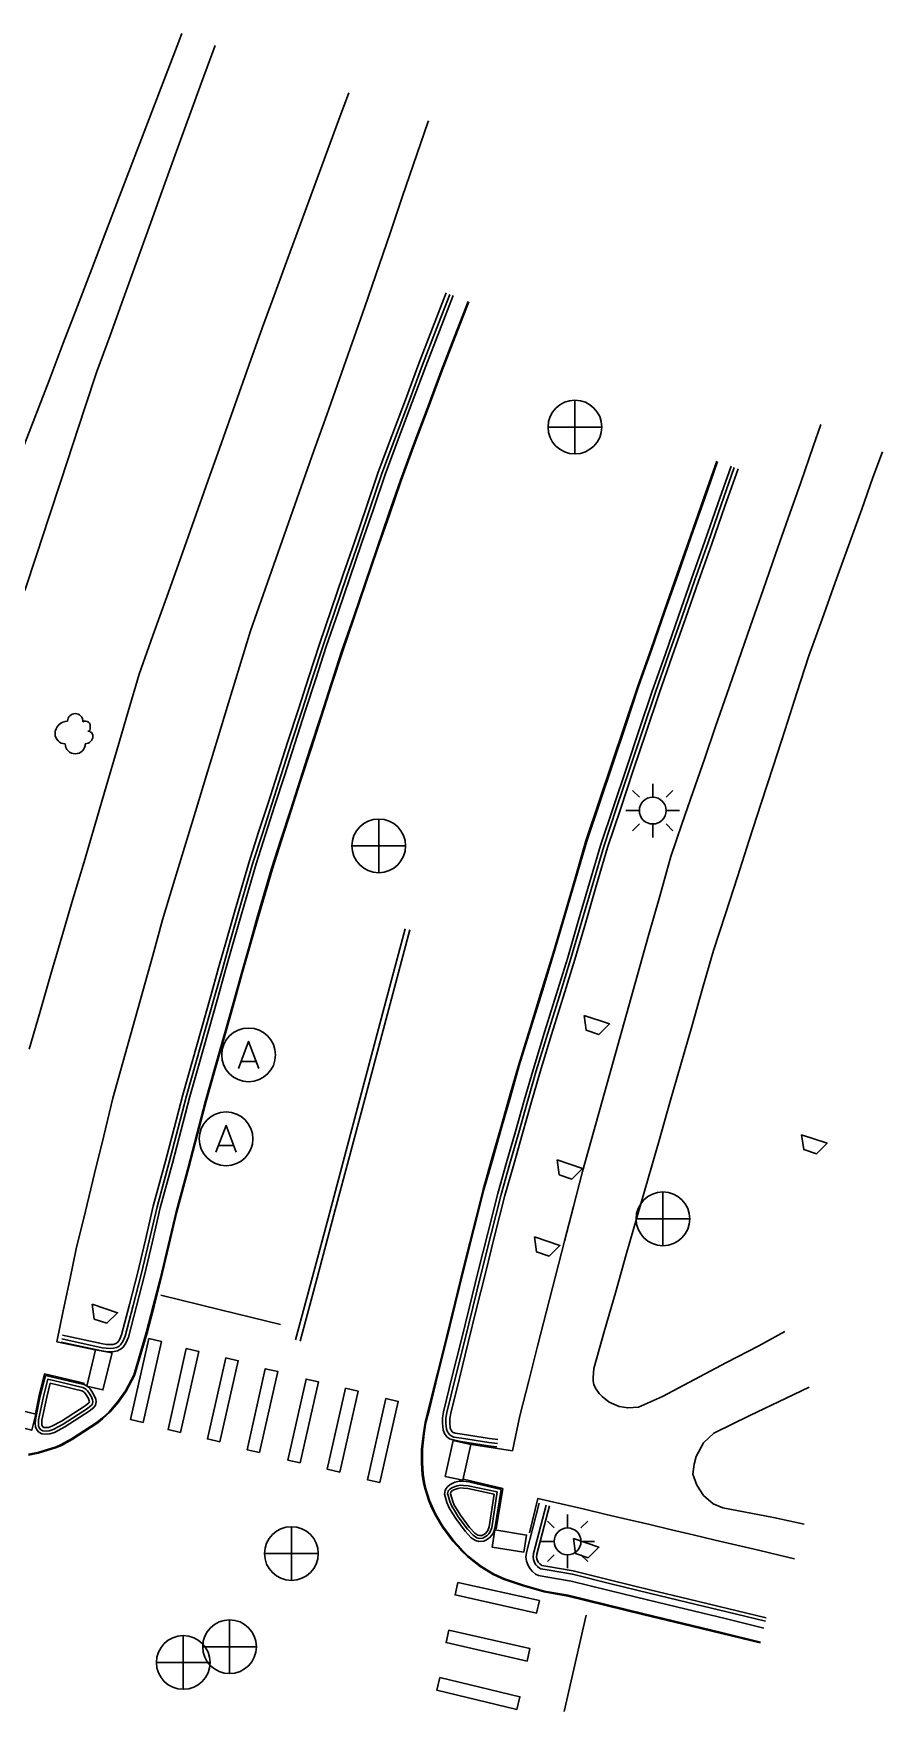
# Model space of a CAD drawing. Header units: feet. Extents: x 3174203 to 3175581, y 1715832 to 1717426.
# Drawn here: x 3175477.6 to 3175581.2, y 1717085.5 to 1717290.5 of the extents above; entities that cross this region are included whole.
import ezdxf

# ---------------------------------------------------------------- set-up
doc = ezdxf.new("R2010")
doc.units = ezdxf.units.FT
doc.header["$MEASUREMENT"] = 0
for name, color, linetype, lineweight in [('BACK_OF_CURB', 5, 'Continuous', 30), ('BOTTOM_OF_CURB', 3, 'Continuous', 30), ('CONCRETE', 204, 'Continuous', 30), ('FOOT_PATH', 2, 'Continuous', 30), ('GUTTER', 30, 'Continuous', 30), ('LIGHT_POLE', 5, 'Continuous', 30), ('MANHOLE', 30, 'Continuous', 30), ('MISCE_SYMBOL', 6, 'Continuous', 30), ('PAINT_STRIPE', 4, 'Continuous', 30), ('SHRUB', 14, 'Continuous', 30), ('SIGN_BOARD', 2, 'Continuous', 30), ('TOP_OF_CURB', 1, 'Continuous', 30)]:
    doc.layers.add(name, color=color, linetype=linetype, lineweight=lineweight)
doc.layers.add('HARD_SURFACE', color=71, linetype='Continuous', lineweight=30, true_color=0xbcff40)
doc.layers.add('PAVED_ROAD', color=140, linetype='Continuous', lineweight=30, true_color=0x38a9ff)

# ---------------------------------------------------------------- blocks, each defined once
blk = doc.blocks.new('SYM205')
at = {"lineweight": -2}
for p, q in [((-0.25, 0.25), (-0.375, 0.375)), ((0, 0.25), (0, 0.5)), ((0.25, 0.25), (0.375, 0.375)), ((0.25, 0), (0.5, 0)), ((-0.25, -0.25), (-0.375, -0.375)), ((0, -0.25), (0, -0.5)), ((0.25, -0.25), (0.375, -0.375))]:
    blk.add_line(p, q, dxfattribs=at)
at = {"lineweight": -2, "flags": 128}
blk.add_lwpolyline([(-0.5, 0), (-0.25, 0, 1), (0.25, 0, 1), (-0.25, 0)], format="xyb", dxfattribs=at)
blk = doc.blocks.new('SYM205_1')
at = {"layer": 'LIGHT_POLE', "ltscale": 0.25, "xscale": 26.246667, "yscale": 26.246667, "zscale": 26.246667}
blk.add_blockref('SYM205', (0, 0), dxfattribs=at)
blk = doc.blocks.new('SYM003')
at = {"layer": 'LIGHT_POLE', "ltscale": 0.25, "xscale": 0.5, "yscale": 0.5, "zscale": 0.5}
blk.add_blockref('SYM205_1', (0, 0), dxfattribs=at)
blk = doc.blocks.new('SYM203')
at = {"lineweight": -2}
blk.add_line((-0.5, 0), (0.5, 0), dxfattribs=at)
at = {"lineweight": -2, "flags": 128}
blk.add_lwpolyline([(0, -0.5, 1), (0, 0.5, 1), (0, -0.5), (0, 0.5)], format="xyb", dxfattribs=at)
blk = doc.blocks.new('SYM203_1')
at = {"layer": 'MANHOLE', "ltscale": 0.25, "xscale": 26.246667, "yscale": 26.246667, "zscale": 26.246667}
blk.add_blockref('SYM203', (0, 0), dxfattribs=at)
blk = doc.blocks.new('SYM004')
at = {"layer": 'MANHOLE', "ltscale": 0.25, "xscale": 0.5, "yscale": 0.5, "zscale": 0.5}
blk.add_blockref('SYM203_1', (0, 0), dxfattribs=at)
blk = doc.blocks.new('SYM213')
at = {"lineweight": -2}
blk.add_line((-0.125, -0.125), (0.125, -0.125), dxfattribs=at)
at = {"lineweight": -2, "flags": 128}
blk.add_lwpolyline([(0, -0.5, 1), (0, 0.5, 1), (0, -0.5)], format="xyb", dxfattribs=at)
blk.add_lwpolyline([(-0.1875, -0.25), (0, 0.25), (0.1875, -0.25)], dxfattribs=at)
blk = doc.blocks.new('SYM213_1')
at = {"layer": 'MISCE_SYMBOL', "ltscale": 0.25, "xscale": 26.246667, "yscale": 26.246667, "zscale": 26.246667}
blk.add_blockref('SYM213', (0, 0), dxfattribs=at)
blk = doc.blocks.new('SYM005')
at = {"layer": 'MISCE_SYMBOL', "ltscale": 0.25, "xscale": 0.5, "yscale": 0.5, "zscale": 0.5}
blk.add_blockref('SYM213_1', (0, 0), dxfattribs=at)
blk = doc.blocks.new('SYM231')
at = {"layer": 'SHRUB', "ltscale": 0.25}
for centre, radius, start, end in [((0.298974, 5.855085), 3.69093474259322, 89.999957, 180.000043), ((0.29898, 5.855085), 3.690934742593219, 354.734283, 90.000043), ((-3.391965, -0.296476), 6.151557904322032, 89.999957, 180.000043), ((5.220229, 3.394459), 2.460623161728813, 342.885514, 120.419776), ((6.45054, 2.164144), 1.230311580864407, 269.999957, 24.295265), ((6.450541, -1.526791), 2.460623161728813, 359.999957, 90.000043), ((-4.622277, -0.296484), 4.921246323457626, 179.999957, 270.000043), ((0.298973, -5.217734), 4.921246323457627, 179.999957, 270.000043), ((0.298981, -5.217734), 4.921246323457626, 269.999957, 4.3e-05), ((5.22023, -1.526796), 3.690934742593219, 269.999957, 4.3e-05)]:
    blk.add_arc(centre, radius, start, end, dxfattribs=at)
blk = doc.blocks.new('SYM006')
at = {"layer": 'SHRUB', "ltscale": 0.25, "xscale": 0.5, "yscale": 0.5, "zscale": 0.5}
blk.add_blockref('SYM231', (0, 0), dxfattribs=at)
blk = doc.blocks.new('SYM207')
at = {"layer": 'SIGN_BOARD', "ltscale": 2.809322}
blk.add_3dface([(-1.322683, 1.213682), (-1.067804, -0.602562), (0.487143, -1.125157), (1.787212, 0.168493)], dxfattribs=at)
blk = doc.blocks.new('SYM008')
at = {"layer": 'SIGN_BOARD', "ltscale": 2.809322, "xscale": 0.5, "yscale": 0.5, "zscale": 0.5}
blk.add_blockref('SYM207', (0, 0), dxfattribs=at)

msp = doc.modelspace()

# ---------------------------------------------------------------- linework, layer by layer
at = {"layer": 'BACK_OF_CURB'}
for points in [[(3175527.954698, 1717258.827586, 5241.657), (3175526.286226, 1717254.524244, 5241.852), (3175524.615295, 1717250.214563, 5242.049), (3175522.962913, 1717245.78477, 5242.178), (3175521.312906, 1717241.361348, 5242.307), (3175519.657895, 1717236.924507, 5242.479), (3175518.214941, 1717232.711567, 5242.42), (3175516.776629, 1717228.512177, 5242.485), (3175515.338316, 1717224.312786, 5242.51), (3175513.900003, 1717220.113395, 5242.615), (3175512.458745, 1717215.905405, 5242.728), (3175511.177825, 1717211.945041, 5242.772), (3175509.899703, 1717207.993325, 5242.753), (3175508.62158, 1717204.04161, 5242.681), (3175507.343138, 1717200.088906, 5242.852), (3175506.192759, 1717196.508184, 5243.011447), (3175505.042697, 1717192.92845, 5243.172), (3175503.888524, 1717189.335923, 5243.308), (3175502.084251, 1717183.188348, 5243.319), (3175501.121864, 1717179.768231, 5243.325), (3175500.16108, 1717176.353812, 5243.256), (3175499.200596, 1717172.940457, 5243.372), (3175498.060883, 1717168.922351, 5243.474), (3175496.920869, 1717164.903183, 5243.497), (3175495.777539, 1717160.872326, 5243.538378), (3175494.721107, 1717156.793581, 5243.581182), (3175493.669408, 1717152.733109, 5243.624132), (3175492.180243, 1717147.270541, 5243.681209), (3175491.208097, 1717143.129812, 5243.72), (3175490.242999, 1717139.019104, 5243.759), (3175489.2642, 1717135.237836, 5243.846), (3175488.305029, 1717131.532393, 5243.952561), (3175488.036834, 1717130.93745, 5243.971628), (3175487.819403, 1717130.615895, 5243.983987), (3175487.721126, 1717130.528501, 5243.987), (3175487.678452, 1717130.50021, 5243.987), (3175487.525037, 1717130.430694, 5243.982), (3175487.241506, 1717130.359774, 5243.976963), (3175486.956035, 1717130.335178, 5243.976025), (3175486.483007, 1717130.368983, 5243.979226), (3175486.034498, 1717130.431807, 5243.986349), (3175481.098698, 1717131.505312, 5244.065)], [(3175563.575702, 1717237.351382, 5242.584), (3175561.971318, 1717232.772018, 5242.613), (3175560.366934, 1717228.192654, 5242.642), (3175558.76255, 1717223.61329, 5242.67), (3175557.158166, 1717219.033926, 5242.696594), (3175555.553782, 1717214.454562, 5242.719437), (3175553.951368, 1717209.880822, 5242.740986), (3175552.372879, 1717205.176127, 5242.759), (3175550.792494, 1717200.465782, 5242.769), (3175549.21211, 1717195.755436, 5242.833), (3175547.637375, 1717191.061932, 5242.922554), (3175546.309804, 1717186.516193, 5243.000888), (3175544.977253, 1717181.953401, 5243.077995), (3175543.642763, 1717177.383971, 5243.151043), (3175542.228604, 1717172.805063, 5243.22118), (3175540.816485, 1717168.232763, 5243.287944), (3175539.407353, 1717163.670132, 5243.351716), (3175538.334941, 1717159.898243, 5243.403626), (3175537.259762, 1717156.116621, 5243.453576), (3175536.184583, 1717152.334998, 5243.500181), (3175535.113158, 1717148.566578, 5243.542784), (3175533.900794, 1717143.746983, 5243.591206), (3175532.685688, 1717138.916484, 5243.635702), (3175531.66317, 1717134.754473, 5243.673), (3175530.639779, 1717130.588909, 5243.69), (3175529.562118, 1717126.251558, 5243.8), (3175528.492631, 1717121.947109, 5243.900743), (3175528.380883, 1717121.2987, 5243.884325), (3175528.380883, 1717120.766806, 5243.865254), (3175528.44212, 1717120.13376, 5243.830416), (3175528.537708, 1717119.901519, 5243.818), (3175528.687098, 1717119.684134, 5243.815006), (3175528.790877, 1717119.606267, 5243.816593), (3175529.021501, 1717119.511264, 5243.82333), (3175529.880603, 1717119.395121, 5243.846585), (3175533.217631, 1717118.87349, 5243.934), (3175534.258225, 1717118.732611, 5243.958)], [(3175479.574872, 1717125.621298, 5243.972175), (3175481.603437, 1717125.14957, 5243.963988), (3175482.591481, 1717124.907432, 5243.934), (3175483.438252, 1717124.692288, 5243.946), (3175483.617105, 1717124.598115, 5243.948), (3175483.748434, 1717124.519285, 5243.951), (3175483.835024, 1717124.438434, 5243.952), (3175483.983, 1717124.205803, 5243.955), (3175484.253532, 1717123.754725, 5243.958), (3175484.358665, 1717123.47744, 5243.96064), (3175484.374819, 1717123.353541, 5243.96), (3175484.359044, 1717123.268321, 5243.958), (3175484.327292, 1717123.22748, 5243.958), (3175483.88053, 1717122.865088, 5243.960734), (3175480.969815, 1717120.972326, 5243.986101), (3175479.800331, 1717120.366691, 5243.996561), (3175479.36691, 1717120.229764, 5244.002758), (3175479.087969, 1717120.192556, 5244.01085), (3175478.820277, 1717120.223163, 5244.02), (3175478.73365, 1717120.270105, 5244.022), (3175478.659075, 1717120.358701, 5244.024), (3175478.590608, 1717120.5014, 5244.027), (3175478.574646, 1717120.724949, 5244.026), (3175478.586104, 1717121.091749, 5244.025055), (3175479.168621, 1717123.932712, 5244.002), (3175479.574872, 1717125.621298, 5243.972175)], [(3175533.799695, 1717112.082043, 5243.93986), (3175533.190363, 1717108.058548, 5243.984), (3175533.028282, 1717107.61534, 5243.989), (3175532.897039, 1717107.446528, 5243.992), (3175532.74336, 1717107.263958, 5243.993), (3175532.451856, 1717107.086899, 5243.997), (3175532.335577, 1717107.028735, 5243.999), (3175532.022818, 1717107.004666, 5244.002), (3175531.825722, 1717107.061003, 5244.002211), (3175531.444685, 1717107.297963, 5243.998515), (3175530.805999, 1717108.002118, 5243.986086), (3175529.698569, 1717109.498497, 5243.957147), (3175529.370838, 1717110.032088, 5243.947123), (3175528.936557, 1717110.739157, 5243.93384), (3175528.704344, 1717111.294121, 5243.92084), (3175528.495209, 1717111.99153, 5243.9), (3175528.465987, 1717112.10262, 5243.897), (3175528.508266, 1717112.314101, 5243.895), (3175528.518979, 1717112.33911, 5243.895), (3175528.595002, 1717112.420597, 5243.897), (3175528.860243, 1717112.587568, 5243.903724), (3175529.35485, 1717112.753845, 5243.920207), (3175529.7198, 1717112.826865, 5243.934208), (3175530.049518, 1717112.812205, 5243.942583), (3175530.583891, 1717112.747405, 5243.951266), (3175533.799695, 1717112.082043, 5243.93986)], [(3175540.548302, 1717110.629199, 5244.069028), (3175539.013138, 1717104.727476, 5244.061), (3175538.977561, 1717104.371563, 5244.088), (3175539.001872, 1717104.170914, 5244.107589), (3175539.100275, 1717103.905872, 5244.130678), (3175539.218135, 1717103.711667, 5244.14585), (3175539.380176, 1717103.541452, 5244.162693), (3175539.561949, 1717103.382335, 5244.183965), (3175539.610413, 1717103.359062, 5244.186238), (3175540.344778, 1717103.238624, 5244.2), (3175543.46315, 1717102.68965, 5244.165), (3175548.166594, 1717101.533734, 5244.358), (3175552.825797, 1717100.388691, 5244.406), (3175557.557931, 1717099.247051, 5244.357), (3175562.292718, 1717098.104772, 5244.399566), (3175567.027505, 1717096.962492, 5244.441)]]:
    msp.add_polyline3d(points, dxfattribs=at)
at = {"layer": 'BOTTOM_OF_CURB'}
for points in [[(3175528.777332, 1717258.508638, 5242.13), (3175527.108859, 1717254.205297, 5242.128614), (3175525.439977, 1717249.900897, 5242.123), (3175523.789574, 1717245.476413, 5242.112), (3175522.139567, 1717241.05299, 5242.167), (3175520.488726, 1717236.62733, 5242.21536), (3175519.049639, 1717232.425679, 5242.259543), (3175517.611327, 1717228.226288, 5242.299825), (3175516.173014, 1717224.026897, 5242.34119), (3175514.734701, 1717219.827507, 5242.386317), (3175513.295897, 1717215.626682, 5242.42993), (3175512.017308, 1717211.673523, 5242.470002), (3175510.739186, 1717207.721807, 5242.511547), (3175509.461063, 1717203.770092, 5242.557947), (3175508.182887, 1717199.818211, 5242.607513), (3175507.032772, 1717196.238313, 5242.652863), (3175505.88271, 1717192.658579, 5242.702453), (3175504.731962, 1717189.076711, 5242.749581), (3175502.932231, 1717182.944612, 5242.824708), (3175501.97118, 1717179.529242, 5242.865824), (3175501.010396, 1717176.114823, 5242.902936), (3175500.049662, 1717172.700582, 5242.940369), (3175498.909698, 1717168.68159, 5242.987528), (3175497.769684, 1717164.662421, 5243.035242), (3175496.629117, 1717160.641302, 5243.083675), (3175495.575222, 1717156.572357, 5243.129455), (3175494.522118, 1717152.506459, 5243.171969), (3175493.035604, 1717147.053613, 5243.234383), (3175492.067042, 1717142.928151, 5243.285118), (3175491.099655, 1717138.807697, 5243.339635), (3175490.118347, 1717135.016736, 5243.39073), (3175489.140313, 1717131.238422, 5243.445252), (3175488.810097, 1717130.505895, 5243.458258), (3175488.488348, 1717130.030067, 5243.470709), (3175488.260732, 1717129.827656, 5243.479299), (3175488.107024, 1717129.725755, 5243.484876), (3175487.816524, 1717129.594122, 5243.501269), (3175487.387344, 1717129.486771, 5243.524897), (3175486.962498, 1717129.450166, 5243.551306), (3175486.390258, 1717129.491062, 5243.591484), (3175485.879329, 1717129.562629, 5243.630096), (3175480.911187, 1717130.643167, 5243.991)], [(3175562.728351, 1717237.648252, 5242.076), (3175561.123967, 1717233.068888, 5242.124473), (3175559.519583, 1717228.489524, 5242.168), (3175557.915199, 1717223.91016, 5242.206), (3175556.310815, 1717219.330796, 5242.35), (3175554.706431, 1717214.751432, 5242.453), (3175553.102047, 1717210.172068, 5242.382), (3175551.521662, 1717205.461722, 5242.422), (3175549.941277, 1717200.751376, 5242.488676), (3175548.360892, 1717196.041031, 5242.548703), (3175546.780507, 1717191.330685, 5242.60736), (3175545.447956, 1717186.767893, 5242.659508), (3175544.115405, 1717182.205102, 5242.713146), (3175542.782854, 1717177.64231, 5242.770929), (3175541.370735, 1717173.070009, 5242.833098), (3175539.958616, 1717168.497709, 5242.894556), (3175538.546498, 1717163.925408, 5242.952858), (3175537.471319, 1717160.143786, 5243.000487), (3175536.39614, 1717156.362163, 5243.045081), (3175535.320961, 1717152.580541, 5243.086333), (3175534.245782, 1717148.798918, 5243.124295), (3175533.03007, 1717143.966013, 5243.171744), (3175531.814358, 1717139.133107, 5243.218275), (3175530.791248, 1717134.968686, 5243.261579), (3175529.768138, 1717130.804265, 5243.305502), (3175528.69076, 1717126.468056, 5243.354886), (3175527.613382, 1717122.131848, 5243.408145), (3175527.483033, 1717121.375503, 5243.418246), (3175527.483033, 1717120.723481, 5243.428228), (3175527.561242, 1717119.914975, 5243.434841), (3175527.743732, 1717119.4716, 5243.437848), (3175528.0305, 1717119.054306, 5243.435), (3175528.343339, 1717118.819579, 5243.452), (3175528.793787, 1717118.689866, 5243.48084), (3175529.751113, 1717118.506608, 5243.577), (3175533.088058, 1717117.984991, 5243.859595), (3175534.137769, 1717117.842877, 5243.947)], [(3175479.001809, 1717126.574322, 5243.972953), (3175481.786059, 1717125.926115, 5243.826013), (3175482.790046, 1717125.686546, 5243.753), (3175483.728562, 1717125.448092, 5243.69045), (3175484.011607, 1717125.299059, 5243.672), (3175484.235063, 1717125.164929, 5243.658), (3175484.458519, 1717124.956282, 5243.644091), (3175484.667078, 1717124.628408, 5243.627293), (3175484.979917, 1717124.106791, 5243.604802), (3175485.143784, 1717123.674594, 5243.591504), (3175485.188476, 1717123.331817, 5243.58528), (3175485.11399, 1717122.929427, 5243.581576), (3175484.905431, 1717122.661166, 5243.581912), (3175484.354239, 1717122.214066, 5243.585908), (3175481.374824, 1717120.276631, 5243.607554), (3175480.108573, 1717119.620883, 5243.619573), (3175479.542484, 1717119.442043, 5243.627), (3175479.095571, 1717119.38243, 5243.635), (3175478.574174, 1717119.442043, 5243.648607), (3175478.216644, 1717119.635787, 5243.663217), (3175477.978291, 1717119.91895, 5243.679), (3175477.799526, 1717120.291534, 5243.699), (3175477.769732, 1717120.708828, 5243.722), (3175477.784629, 1717121.185735, 5243.749108), (3175478.380512, 1717124.091888, 5243.91), (3175479.001809, 1717126.574322, 5243.972953)], [(3175534.658549, 1717112.635811, 5244.009495), (3175533.88618, 1717107.875057, 5243.735957), (3175533.662724, 1717107.26402, 5243.688721), (3175533.454165, 1717106.995759, 5243.6649), (3175533.215812, 1717106.712596, 5243.642721), (3175532.798694, 1717106.459239, 5243.618121), (3175532.530547, 1717106.325109, 5243.605475), (3175531.949561, 1717106.280399, 5243.587241), (3175531.532442, 1717106.399625, 5243.576487), (3175530.981251, 1717106.742402, 5243.565469), (3175530.251294, 1717107.547183, 5243.551695), (3175529.104219, 1717109.097131, 5243.52631), (3175528.752686, 1717109.669475, 5243.516232), (3175528.296984, 1717110.41142, 5243.503168), (3175528.028836, 1717111.052264, 5243.49), (3175527.80538, 1717111.797432, 5243.478), (3175527.730895, 1717112.080595, 5243.475922), (3175527.820277, 1717112.527696, 5243.477575), (3175527.90966, 1717112.736343, 5243.481391), (3175528.118219, 1717112.959893, 5243.492), (3175528.445954, 1717113.228153, 5243.512426), (3175529.012043, 1717113.52622, 5243.547), (3175529.518544, 1717113.645447, 5243.579), (3175530.069736, 1717113.66035, 5243.615), (3175530.725207, 1717113.585833, 5243.66), (3175534.658549, 1717112.635811, 5244.009495)], [(3175539.30638, 1717110.95225, 5244.04115), (3175537.746153, 1717104.954175, 5243.671), (3175537.686564, 1717104.358041, 5243.638), (3175537.746153, 1717103.866231, 5243.618), (3175537.939815, 1717103.344614, 5243.625549), (3175538.193065, 1717102.92732, 5243.6288), (3175538.491006, 1717102.61435, 5243.628374), (3175538.848536, 1717102.301379, 5243.625164), (3175539.220963, 1717102.122539, 5243.626709), (3175540.129685, 1717101.973506, 5243.638), (3175543.198482, 1717101.433259, 5243.711), (3175547.860336, 1717100.287565, 5243.722), (3175552.52219, 1717099.14187, 5243.678), (3175557.256977, 1717097.99959, 5243.707), (3175561.991765, 1717096.857311, 5243.66), (3175566.726552, 1717095.715031, 5243.61)]]:
    msp.add_polyline3d(points, dxfattribs=at)
at = {"layer": 'CONCRETE'}
for points in [[(3175495.653701, 1717290.518367, 5242.087355), (3175495.0756, 1717289.006969, 5242.105), (3175493.339153, 1717284.467179, 5242.159), (3175486.393367, 1717266.308016, 5242.371), (3175484.65692, 1717261.768226, 5242.425), (3175482.920474, 1717257.228435, 5242.478), (3175481.184027, 1717252.688644, 5242.534828), (3175479.447581, 1717248.148854, 5242.592853), (3175477.711134, 1717243.609063, 5242.646156), (3175475.974688, 1717239.069272, 5242.698532)], [(3175476.502203, 1717222.459242, 5242.906918), (3175477.968716, 1717226.921781, 5242.849819), (3175479.435228, 1717231.384319, 5242.796687), (3175480.901741, 1717235.846857, 5242.74739), (3175482.368253, 1717240.309395, 5242.698193), (3175483.834766, 1717244.771934, 5242.648432), (3175485.301279, 1717249.234472, 5242.600938), (3175486.895709, 1717253.64687, 5242.55776), (3175488.490139, 1717258.059269, 5242.519203), (3175490.084569, 1717262.471668, 5242.481492), (3175491.678999, 1717266.884066, 5242.448443), (3175493.273429, 1717271.296465, 5242.42), (3175494.867859, 1717275.708863, 5242.394), (3175498.056719, 1717284.53366, 5242.344), (3175499.739706, 1717289.070252, 5242.319265)]]:
    msp.add_polyline3d(points, dxfattribs=at)
at = {"layer": 'FOOT_PATH', "extrusion": (-0.0910039130174534, -0.0378478054471658, 0.9951310624427042), "elevation": -348756.581237, "flags": 128}
msp.add_lwpolyline([(-366034.526352, 3574477.702679), (-366038.731337, 3574480.347251), (-366041.628433, 3574476.362445)], dxfattribs=at)
at = {"layer": 'FOOT_PATH'}
for points in [[(3175516.044995, 1717283.291519, 5242.614816), (3175514.789428, 1717279.876092, 5242.653), (3175510.153116, 1717267.264275, 5242.791), (3175508.607678, 1717263.060337, 5242.838313), (3175507.062241, 1717258.856398, 5242.889786), (3175505.516803, 1717254.652459, 5242.944331), (3175503.844991, 1717249.942812, 5243.002623), (3175502.173179, 1717245.233166, 5243.057571), (3175500.501367, 1717240.523519, 5243.109097), (3175498.829555, 1717235.813872, 5243.16), (3175497.157742, 1717231.104225, 5243.207916), (3175495.48593, 1717226.394579, 5243.257934), (3175493.814118, 1717221.684932, 5243.304531), (3175492.142306, 1717216.975285, 5243.35), (3175490.470494, 1717212.265638, 5243.481), (3175489.121027, 1717207.679523, 5243.47), (3175487.77156, 1717203.093408, 5243.527808), (3175486.422093, 1717198.507293, 5243.583166), (3175485.072626, 1717193.921178, 5243.637093), (3175483.723159, 1717189.335063, 5243.694868), (3175482.373692, 1717184.748948, 5243.754285), (3175481.024225, 1717180.162833, 5243.812558), (3175479.689021, 1717175.591918, 5243.867), (3175478.353818, 1717171.021004, 5243.978), (3175477.018615, 1717166.450089, 5243.932)], [(3175485.02853, 1717129.71927, 5243.725332), (3175480.407043, 1717130.698884, 5244.02), (3175481.193287, 1717134.480467, 5244.029), (3175481.979531, 1717138.26205, 5244.034), (3175482.765775, 1717142.043634, 5243.995), (3175483.885606, 1717146.648184, 5243.948657), (3175485.005437, 1717151.252734, 5243.905723), (3175486.125268, 1717155.857284, 5243.866078), (3175487.245099, 1717160.461835, 5243.823978), (3175488.460186, 1717164.818218, 5243.779004), (3175489.675273, 1717169.174602, 5243.733155), (3175490.890361, 1717173.530986, 5243.682504), (3175492.105448, 1717177.88737, 5243.627103), (3175493.320535, 1717182.243754, 5243.567092), (3175494.660434, 1717186.658279, 5243.509), (3175496.000333, 1717191.072805, 5243.383), (3175497.340232, 1717195.487331, 5243.365), (3175498.680131, 1717199.901857, 5243.318977), (3175500.02003, 1717204.316382, 5243.271877), (3175501.359929, 1717208.730908, 5243.221366), (3175502.699827, 1717213.145434, 5243.171575), (3175504.039726, 1717217.559959, 5243.125658), (3175505.591424, 1717221.955498, 5243.08), (3175507.143122, 1717226.351037, 5243.03725), (3175508.694821, 1717230.746576, 5242.991), (3175510.246519, 1717235.142115, 5242.945), (3175511.798217, 1717239.537654, 5242.90075), (3175513.349915, 1717243.933193, 5242.8575), (3175514.901613, 1717248.328732, 5242.81025), (3175516.453311, 1717252.724271, 5242.760313), (3175518.005009, 1717257.11981, 5242.713), (3175521.085253, 1717266.140304, 5242.613), (3175522.625374, 1717270.650551, 5242.562), (3175525.705618, 1717279.671045, 5242.462), (3175525.765524, 1717279.846481, 5242.460016)], [(3175573.692553, 1717242.739422, 5242.791954), (3175572.754859, 1717240.053097, 5242.803), (3175571.226786, 1717235.675442, 5242.82), (3175569.698713, 1717231.297786, 5242.840655), (3175568.17064, 1717226.920131, 5242.865524), (3175566.642567, 1717222.542476, 5242.894212), (3175565.114494, 1717218.164821, 5242.926554), (3175563.586421, 1717213.787165, 5242.962621), (3175562.215455, 1717209.815055, 5242.993569), (3175560.844489, 1717205.842945, 5243.022), (3175559.473523, 1717201.870835, 5243.033), (3175558.102557, 1717197.898725, 5243.078), (3175556.731591, 1717193.926615, 5243.234), (3175555.360626, 1717189.954505, 5243.603), (3175554.011779, 1717185.147522, 5243.809), (3175552.662932, 1717180.340539, 5243.365), (3175551.314085, 1717175.533556, 5243.573), (3175549.965238, 1717170.726573, 5243.49), (3175548.616391, 1717165.91959, 5243.567), (3175547.267544, 1717161.112607, 5243.647103), (3175545.918697, 1717156.305624, 5243.724), (3175544.569851, 1717151.49864, 5243.889), (3175543.478104, 1717147.231331, 5243.893), (3175542.386358, 1717142.964021, 5243.916279), (3175541.294611, 1717138.696711, 5243.938), (3175540.202865, 1717134.429401, 5244.094), (3175539.111118, 1717130.162091, 5244.067), (3175538.019372, 1717125.894781, 5244.069), (3175536.927625, 1717121.627472, 5244.139), (3175536.033426, 1717117.378039, 5243.981203), (3175532.369061, 1717117.917675, 5243.734), (3175531.000487, 1717118.137761, 5243.63373)], [(3175581.208866, 1717239.421137, 5242.71), (3175580.032184, 1717236.273463, 5242.741), (3175578.681811, 1717232.407698, 5242.779), (3175577.066916, 1717227.925813, 5242.8215), (3175575.452021, 1717223.443928, 5242.86475), (3175573.837126, 1717218.962042, 5242.907), (3175572.22223, 1717214.480157, 5242.9524), (3175570.767956, 1717209.980901, 5243.00025), (3175569.313682, 1717205.481644, 5243.05125), (3175567.859408, 1717200.982387, 5243.10292), (3175566.405134, 1717196.48313, 5243.158775), (3175564.95086, 1717191.983873, 5243.218792), (3175563.496586, 1717187.484617, 5243.279561), (3175562.042312, 1717182.98536, 5243.344429), (3175560.588038, 1717178.486103, 5243.413), (3175559.256901, 1717173.841531, 5243.485813), (3175557.925763, 1717169.196959, 5243.55425), (3175556.594625, 1717164.552387, 5243.630668), (3175555.263487, 1717159.907815, 5243.708691), (3175553.932349, 1717155.263243, 5243.794599), (3175552.601211, 1717150.618671, 5243.882), (3175551.270073, 1717145.974099, 5243.951), (3175549.938935, 1717141.329527, 5243.979), (3175548.607798, 1717136.684955, 5244.005781), (3175547.292351, 1717132.044953, 5244.037142), (3175545.976904, 1717127.40495, 5244.07255), (3175545.886183, 1717126.315854, 5244.082832), (3175545.886183, 1717125.907443, 5244.087614), (3175545.976904, 1717125.408274, 5244.094414), (3175546.249065, 1717124.909105, 5244.104219), (3175546.611947, 1717124.364557, 5244.110183), (3175546.974829, 1717124.001525, 5244.115), (3175547.836674, 1717123.32084, 5244.123), (3175549.0614, 1717122.776292, 5244.133375), (3175550.104685, 1717122.594776, 5244.144), (3175551.420132, 1717122.685534, 5244.156287), (3175554.354372, 1717124.004361, 5244.181627), (3175558.270473, 1717126.069106, 5244.214655), (3175562.186573, 1717128.13385, 5244.243), (3175566.102674, 1717130.198595, 5244.337), (3175569.310322, 1717131.931317, 5244.308206)], [(3175483.779512, 1717125.589913, 5243.69066), (3175482.825925, 1717125.832196, 5243.753), (3175481.820473, 1717126.072115, 5243.826013), (3175478.892119, 1717126.75387, 5243.975458), (3175478.234217, 1717124.125177, 5243.91), (3175477.776882, 1717121.894731, 5243.787182)], [(3175572.281456, 1717125.159092, 5244.481158), (3175569.453484, 1717123.794661, 5244.453), (3175565.034405, 1717121.662557, 5244.399088), (3175560.615325, 1717119.530453, 5244.346489), (3175559.345239, 1717118.339254, 5244.332476), (3175558.472054, 1717116.671576, 5244.318579), (3175558.233913, 1717115.718617, 5244.315915), (3175558.075152, 1717114.527418, 5244.313958), (3175558.551435, 1717113.177393, 5244.318423), (3175559.345239, 1717111.906781, 5244.327311), (3175560.535945, 1717110.874409, 5244.340963), (3175561.726651, 1717110.397929, 5244.355689), (3175567.918323, 1717109.206731, 5244.433438), (3175571.651437, 1717108.390547, 5244.481)], [(3175570.472581, 1717104.1848, 5244.392539), (3175568.757678, 1717104.588308, 5244.368113), (3175566.097757, 1717105.214174, 5244.331484), (3175563.437837, 1717105.84004, 5244.301807), (3175560.777917, 1717106.465907, 5244.27366), (3175558.117996, 1717107.091773, 5244.252318), (3175555.458076, 1717107.717639, 5244.232), (3175552.798156, 1717108.343505, 5244.233), (3175550.138235, 1717108.969371, 5244.138), (3175547.478315, 1717109.595237, 5244.110728), (3175544.818394, 1717110.221103, 5244.084531), (3175539.149316, 1717111.555009, 5244.049643), (3175538.117878, 1717107.324667, 5243.802)]]:
    msp.add_polyline3d(points, dxfattribs=at)
at = {"layer": 'GUTTER'}
for points in [[(3175530.62172, 1717257.79354, 5241.987), (3175528.955338, 1717253.495591, 5242.051273), (3175527.288957, 1717249.197642, 5242.111607), (3175525.643136, 1717244.785442, 5242.169438), (3175523.997316, 1717240.373242, 5242.226585), (3175522.351496, 1717235.961042, 5242.28), (3175520.915764, 1717231.769187, 5242.32775), (3175519.480033, 1717227.577332, 5242.3745), (3175518.044301, 1717223.385478, 5242.4235), (3175516.608569, 1717219.193623, 5242.473), (3175515.172838, 1717215.001768, 5242.520739), (3175513.896041, 1717211.054151, 5242.56225), (3175512.619244, 1717207.106533, 5242.60475), (3175511.342447, 1717203.158916, 5242.64875), (3175510.06565, 1717199.211298, 5242.688), (3175508.918099, 1717195.63938, 5242.727125), (3175507.770548, 1717192.067462, 5242.770113), (3175506.622996, 1717188.495544, 5242.813793), (3175504.833448, 1717182.398141, 5242.893927), (3175503.873404, 1717178.98635, 5242.94075), (3175502.91336, 1717175.574559, 5242.988), (3175501.953315, 1717172.162767, 5243.030293), (3175500.81501, 1717168.149624, 5243.07475), (3175499.676705, 1717164.13648, 5243.121), (3175498.538399, 1717160.123336, 5243.16425), (3175497.48617, 1717156.060817, 5243.204769), (3175496.43394, 1717151.998298, 5243.242386), (3175494.953368, 1717146.567251, 5243.292462), (3175493.986847, 1717142.45048, 5243.330753), (3175493.020326, 1717138.33371, 5243.373196), (3175492.173966, 1717135.064078, 5243.41), (3175491.327607, 1717131.794447, 5243.450488), (3175489.783872, 1717126.595319, 5243.513128), (3175488.767146, 1717124.691416, 5243.535062), (3175487.8547, 1717123.387373, 5243.555343), (3175486.785835, 1717122.135492, 5243.581), (3175485.96303, 1717121.38167, 5243.597235), (3175485.332235, 1717120.869999, 5243.606), (3175482.210986, 1717118.840333, 5243.652556), (3175480.940181, 1717118.116031, 5243.673), (3175480.339586, 1717117.857732, 5243.681), (3175478.082679, 1717117.17271, 5243.707869), (3175476.935604, 1717116.937983, 5243.718)], [(3175566.313955, 1717094.004804, 5243.665), (3175561.577955, 1717095.147376, 5243.670281), (3175556.841955, 1717096.289948, 5243.67762), (3175552.105955, 1717097.43252, 5243.688523), (3175547.470793, 1717098.571655, 5243.703), (3175542.835632, 1717099.71079, 5243.715), (3175539.925153, 1717100.223165, 5243.7), (3175537.376714, 1717100.94914, 5243.663081), (3175535.056494, 1717101.731566, 5243.632407), (3175533.724137, 1717102.34726, 5243.617134), (3175532.13015, 1717103.301074, 5243.599), (3175530.610648, 1717104.508245, 5243.583252), (3175529.811603, 1717105.322564, 5243.576), (3175529.801895, 1717105.328601, 5243.576), (3175528.839671, 1717106.389457, 5243.569), (3175527.591706, 1717108.07573, 5243.564369), (3175526.669388, 1717109.577389, 5243.561713), (3175526.257787, 1717110.465518, 5243.559), (3175525.906805, 1717111.302521, 5243.552995), (3175525.459892, 1717112.703436, 5243.538), (3175525.277403, 1717113.459781, 5243.529), (3175525.127127, 1717114.498146, 5243.519), (3175525.048918, 1717115.906512, 5243.51), (3175525.048918, 1717117.549606, 5243.498), (3175525.257477, 1717119.47959, 5243.481414), (3175525.466036, 1717120.809713, 5243.471438), (3175525.892963, 1717122.46707, 5243.45652), (3175526.979947, 1717126.845825, 5243.409828), (3175528.066932, 1717131.224581, 5243.364944), (3175529.090346, 1717135.390239, 5243.323398), (3175530.11376, 1717139.555896, 5243.285896), (3175531.33333, 1717144.40414, 5243.243), (3175532.5529, 1717149.252383, 5243.197762), (3175533.631261, 1717153.045197, 5243.161303), (3175534.709622, 1717156.838011, 5243.120168), (3175535.787983, 1717160.630825, 5243.075), (3175536.866344, 1717164.423639, 5243.030999), (3175538.279078, 1717168.997931, 5242.976875), (3175539.691811, 1717173.572224, 5242.918197), (3175541.104545, 1717178.146516, 5242.856914), (3175542.439075, 1717182.716083, 5242.799), (3175543.773605, 1717187.28565, 5242.7415), (3175545.108135, 1717191.855217, 5242.689), (3175546.692202, 1717196.576538, 5242.636), (3175548.276269, 1717201.297858, 5242.584), (3175549.860336, 1717206.019179, 5242.534447), (3175551.444403, 1717210.740499, 5242.485307), (3175553.049428, 1717215.321693, 5242.436865), (3175554.654453, 1717219.902886, 5242.385159), (3175556.259479, 1717224.48408, 5242.32922), (3175557.864504, 1717229.065274, 5242.2695), (3175559.469529, 1717233.646468, 5242.2115), (3175561.074554, 1717238.227661, 5242.154)]]:
    msp.add_polyline3d(points, dxfattribs=at)
at = {"layer": 'HARD_SURFACE'}
msp.add_polyline3d([(3175466.471834, 1717122.597912, 5243.88109), (3175470.097215, 1717121.688159, 5243.812385), (3175473.722597, 1717120.778407, 5243.731), (3175477.347978, 1717119.868654, 5243.668), (3175477.838386, 1717121.822938, 5243.781), (3175474.213005, 1717122.732691, 5243.815242), (3175470.587623, 1717123.642444, 5243.852), (3175466.962241, 1717124.552196, 5243.925)], close=True, dxfattribs=at)
for points in [[(3175487.138884, 1717129.351583, 5243.52141), (3175486.027883, 1717124.800008, 5243.508731), (3175484.064123, 1717125.279332, 5243.651731), (3175485.13889, 1717129.682647, 5243.674821)], [(3175530.934977, 1717118.132024, 5243.610203), (3175529.955745, 1717113.762537, 5243.603), (3175527.823351, 1717114.240421, 5243.467), (3175528.802583, 1717118.609908, 5243.473203)], [(3175537.419839, 1717104.979573, 5243.646), (3175533.561402, 1717105.606829, 5243.55), (3175533.900379, 1717107.691983, 5243.695), (3175537.758817, 1717107.064727, 5243.766)]]:
    msp.add_3dface(points, dxfattribs=at)
at = {"layer": 'PAINT_STRIPE', "extrusion": (0.2393863740071062, 0.9709243863142638, 9.665e-13), "elevation": 2427379.37125, "flags": 128}
msp.add_lwpolyline([(-2672104.649215, 5243.427998), (-2672112.158181, 5243.529116), (-2672119.667147, 5243.630998)], dxfattribs=at)
at = {"layer": 'PAINT_STRIPE', "extrusion": (0.0004084124387288, 0.0017782879657463, 0.99999833544421), "elevation": 9594.193786, "flags": 128}
msp.add_lwpolyline([(3175539.945173, 1717071.175036), (3175542.64412, 1717082.926629)], dxfattribs=at)
at = {"layer": 'PAINT_STRIPE'}
for points in [[(3175509.563508, 1717130.907271, 5243.663), (3175511.620701, 1717138.626905, 5243.582788), (3175513.677895, 1717146.346538, 5243.506595), (3175515.735088, 1717154.066172, 5243.431134), (3175518.138899, 1717163.095, 5243.347548), (3175520.542709, 1717172.123828, 5243.266156), (3175522.94652, 1717181.152655, 5243.181)], [(3175510.115131, 1717130.760269, 5243.666), (3175512.172331, 1717138.479925, 5243.584361), (3175514.22953, 1717146.19958, 5243.507245), (3175516.286729, 1717153.919236, 5243.430952), (3175518.690545, 1717162.948085, 5243.346984), (3175521.094361, 1717171.976934, 5243.265936), (3175523.498178, 1717181.005783, 5243.181)]]:
    msp.add_polyline3d(points, dxfattribs=at)
for points in [[(3175490.940208, 1717120.825721, 5243.606689), (3175493.174028, 1717130.726007, 5243.501311), (3175491.646424, 1717131.070684, 5243.501311), (3175489.412604, 1717121.170397, 5243.606689)], [(3175495.505112, 1717119.61434, 5243.657846), (3175497.738932, 1717129.514626, 5243.552154), (3175496.211328, 1717129.859303, 5243.552154), (3175493.977508, 1717119.959016, 5243.657846)], [(3175500.323995, 1717118.471393, 5243.731111), (3175502.557815, 1717128.371679, 5243.625388), (3175501.030211, 1717128.716355, 5243.625389), (3175498.796391, 1717118.816069, 5243.731112)], [(3175505.153264, 1717117.146614, 5243.821992), (3175507.387084, 1717127.0469, 5243.716008), (3175505.85948, 1717127.391576, 5243.716008), (3175503.62566, 1717117.49129, 5243.821992)], [(3175510.133123, 1717115.878981, 5243.765523), (3175512.366943, 1717125.779267, 5243.706), (3175510.839339, 1717126.123944, 5243.706301), (3175508.605519, 1717116.223657, 5243.766)], [(3175514.952006, 1717114.756815, 5243.69385), (3175517.185826, 1717124.657101, 5243.58665), (3175515.658222, 1717125.001777, 5243.58665), (3175513.424402, 1717115.101491, 5243.69385)], [(3175519.848781, 1717113.493079, 5243.649612), (3175522.082601, 1717123.393365, 5243.543889), (3175520.554997, 1717123.738042, 5243.543888), (3175518.321177, 1717113.837755, 5243.649611)], [(3175529.363255, 1717101.288794, 5243.643258), (3175539.319735, 1717099.075198, 5243.716046), (3175538.98025, 1717097.54824, 5243.716242), (3175529.023771, 1717099.761836, 5243.643454)], [(3175528.28316, 1717095.470154, 5243.687), (3175538.168862, 1717093.197474, 5243.721), (3175537.817072, 1717091.667257, 5243.722114), (3175527.93137, 1717093.939938, 5243.688)], [(3175527.166716, 1717089.661905, 5243.721448), (3175536.945506, 1717087.316423, 5243.757552), (3175536.576001, 1717085.775885, 5243.757), (3175526.797212, 1717088.121367, 5243.722)]]:
    msp.add_3dface(points, dxfattribs=at)
at = {"layer": 'PAVED_ROAD'}
for points in [[(3175530.714958, 1717257.75739, 5241.99), (3175529.048692, 1717253.459741, 5242.054702), (3175527.382426, 1717249.162091, 5242.114962), (3175525.736838, 1717244.750514, 5242.175686), (3175524.09125, 1717240.338937, 5242.231746), (3175522.445662, 1717235.92736, 5242.283), (3175521.010074, 1717231.735923, 5242.33), (3175519.574486, 1717227.544487, 5242.376), (3175518.138897, 1717223.35305, 5242.4245), (3175516.703309, 1717219.161614, 5242.475), (3175515.267721, 1717214.970177, 5242.523481), (3175513.990997, 1717211.022787, 5242.565), (3175512.714274, 1717207.075398, 5242.608), (3175511.43755, 1717203.128008, 5242.65025), (3175510.160827, 1717199.180618, 5242.69), (3175509.013415, 1717195.609134, 5242.72575), (3175507.866004, 1717192.037649, 5242.766406), (3175506.718592, 1717188.466165, 5242.811243), (3175504.929558, 1717182.370516, 5242.893254), (3175503.969555, 1717178.95887, 5242.942), (3175503.009552, 1717175.547225, 5242.989948), (3175502.049549, 1717172.13558, 5243.033302), (3175500.911338, 1717168.122771, 5243.07925), (3175499.773128, 1717164.109961, 5243.125), (3175498.634917, 1717160.097152, 5243.168229), (3175497.582752, 1717156.034881, 5243.208486), (3175496.530586, 1717151.97261, 5243.245725), (3175495.050315, 1717146.542664, 5243.296524), (3175494.083867, 1717142.426207, 5243.335439), (3175493.117419, 1717138.309749, 5243.378966), (3175492.270696, 1717135.038713, 5243.417), (3175491.423973, 1717131.767677, 5243.456965), (3175489.876852, 1717126.557146, 5243.520892), (3175488.852526, 1717124.639009, 5243.544292), (3175487.933876, 1717123.3261, 5243.564881), (3175486.857906, 1717122.065898, 5243.59), (3175486.028364, 1717121.305903, 5243.605), (3175485.391153, 1717120.789028, 5243.613263), (3175482.263047, 1717118.754903, 5243.658), (3175480.984834, 1717118.026379, 5243.679), (3175480.373969, 1717117.763663, 5243.688435), (3175478.107278, 1717117.075672, 5243.713514), (3175476.949832, 1717116.838822, 5243.723)], [(3175566.290503, 1717093.907593, 5243.691), (3175561.554434, 1717095.050182, 5243.691265), (3175556.818365, 1717096.19277, 5243.689448), (3175552.082296, 1717097.335359, 5243.687013), (3175547.448652, 1717098.474121, 5243.68115), (3175542.815007, 1717099.612883, 5243.671), (3175539.902726, 1717100.125576, 5243.661491), (3175537.347021, 1717100.85362, 5243.648829), (3175535.019436, 1717101.63853, 5243.632559), (3175533.677357, 1717102.258717, 5243.62), (3175532.073125, 1717103.218661, 5243.604), (3175530.543602, 1717104.433794, 5243.587), (3175529.748619, 1717105.243973, 5243.579), (3175529.737215, 1717105.251064, 5243.579), (3175528.762254, 1717106.325964, 5243.575), (3175527.508755, 1717108.019714, 5243.570142), (3175526.581117, 1717109.530036, 5243.568036), (3175526.166281, 1717110.425145, 5243.565), (3175525.812877, 1717111.267922, 5243.558491), (3175525.363527, 1717112.676477, 5243.544), (3175525.179101, 1717113.440851, 5243.534), (3175525.027526, 1717114.488192, 5243.523014), (3175524.948918, 1717115.903738, 5243.513), (3175524.948918, 1717117.554994, 5243.504), (3175525.158313, 1717119.492714, 5243.489), (3175525.367992, 1717120.829978, 5243.478), (3175525.796014, 1717122.491589, 5243.462624), (3175526.882932, 1717126.870073, 5243.417202), (3175527.969849, 1717131.248557, 5243.367152), (3175528.993281, 1717135.41429, 5243.324269), (3175530.016713, 1717139.580023, 5243.284681), (3175530.829907, 1717142.812769, 5243.258), (3175531.643101, 1717146.045515, 5243.23125), (3175532.456294, 1717149.27826, 5243.201228), (3175533.534837, 1717153.071713, 5243.162257), (3175534.613379, 1717156.865166, 5243.120153), (3175535.691922, 1717160.658618, 5243.077487), (3175536.770464, 1717164.452071, 5243.032949), (3175538.183233, 1717169.026477, 5242.979487), (3175539.596002, 1717173.600883, 5242.921475), (3175541.008771, 1717178.175289, 5242.860415), (3175542.343414, 1717182.745243, 5242.802291), (3175543.678057, 1717187.315197, 5242.74675), (3175545.0127, 1717191.88515, 5242.695), (3175546.596977, 1717196.607097, 5242.64), (3175548.181254, 1717201.329044, 5242.58978), (3175549.765531, 1717206.05099, 5242.540178), (3175551.349808, 1717210.772937, 5242.493894), (3175552.95487, 1717215.354235, 5242.444285), (3175554.559932, 1717219.935533, 5242.391233), (3175556.164993, 1717224.516831, 5242.33493), (3175557.770055, 1717229.09813, 5242.278044), (3175559.375117, 1717233.679428, 5242.218), (3175560.980178, 1717238.260726, 5242.157)]]:
    msp.add_polyline3d(points, dxfattribs=at)
at = {"layer": 'TOP_OF_CURB'}
for points in [[(3175528.398186, 1717258.655639, 5241.657), (3175526.729713, 1717254.352297, 5241.852), (3175525.059887, 1717250.045464, 5242.049), (3175523.408571, 1717245.618533, 5242.178), (3175521.758565, 1717241.19511, 5242.307), (3175520.105802, 1717236.764297, 5242.479), (3175518.664933, 1717232.557443, 5242.42), (3175517.22662, 1717228.358052, 5242.485), (3175515.788307, 1717224.158661, 5242.51), (3175514.349995, 1717219.959271, 5242.615), (3175512.91006, 1717215.755143, 5242.728), (3175511.630396, 1717211.798664, 5242.772), (3175510.352274, 1717207.846948, 5242.753), (3175509.074151, 1717203.895232, 5242.681), (3175507.795853, 1717199.942973, 5242.852), (3175506.645616, 1717196.362695, 5243.011447), (3175505.495554, 1717192.782961, 5243.172), (3175504.343228, 1717189.19618, 5243.308), (3175502.541403, 1717183.056948, 5243.319), (3175501.579736, 1717179.639391, 5243.325), (3175500.618952, 1717176.224972, 5243.256), (3175499.658333, 1717172.811139, 5243.372), (3175498.518485, 1717168.792555, 5243.474), (3175497.378471, 1717164.773386, 5243.497), (3175496.236631, 1717160.747779, 5243.538378), (3175495.181566, 1717156.674317, 5243.581182), (3175494.129109, 1717152.610921, 5243.624132), (3175492.641374, 1717147.153594, 5243.681209), (3175491.67116, 1717143.021095, 5243.72), (3175490.704828, 1717138.905133, 5243.759), (3175489.724676, 1717135.118639, 5243.846), (3175488.755336, 1717131.373911, 5243.952561), (3175488.453705, 1717130.704796, 5243.971628), (3175488.180036, 1717130.300071, 5243.983987), (3175488.012031, 1717130.150671, 5243.987), (3175487.909498, 1717130.082696, 5243.987), (3175487.68218, 1717129.979692, 5243.982), (3175487.320128, 1717129.889132, 5243.976963), (3175486.959519, 1717129.858062, 5243.976025), (3175486.433005, 1717129.89569, 5243.979226), (3175485.950846, 1717129.963227, 5243.986349), (3175480.997609, 1717131.040524, 5244.065)], [(3175563.122752, 1717237.510073, 5242.584), (3175561.518368, 1717232.930709, 5242.613), (3175559.913984, 1717228.351345, 5242.642), (3175558.3096, 1717223.771981, 5242.67), (3175556.705216, 1717219.192617, 5242.696594), (3175555.100832, 1717214.613253, 5242.719437), (3175553.497365, 1717210.036507, 5242.740986), (3175551.917862, 1717205.328791, 5242.759), (3175550.337478, 1717200.618446, 5242.769), (3175548.757093, 1717195.9081, 5242.833), (3175547.179338, 1717191.205594, 5242.922554), (3175545.849105, 1717186.650739, 5243.000888), (3175544.516554, 1717182.087947, 5243.077995), (3175543.1831, 1717177.522066, 5243.151043), (3175541.770032, 1717172.94669, 5243.22118), (3175540.357913, 1717168.374389, 5243.287944), (3175538.947184, 1717163.806589, 5243.351716), (3175537.873293, 1717160.029498, 5243.403626), (3175536.798114, 1717156.247875, 5243.453576), (3175535.722935, 1717152.466252, 5243.500181), (3175534.649503, 1717148.690775, 5243.542784), (3175533.43535, 1717143.864065, 5243.591206), (3175532.21992, 1717139.03228, 5243.635702), (3175531.197085, 1717134.868981, 5243.673), (3175530.173845, 1717130.704027, 5243.69), (3175529.096335, 1717126.367287, 5243.8), (3175528.02263, 1717122.045861, 5243.900743), (3175527.900939, 1717121.339755, 5243.884325), (3175527.900939, 1717120.743647, 5243.865254), (3175527.971248, 1717120.016809, 5243.830416), (3175528.11329, 1717119.671707, 5243.818), (3175528.336115, 1717119.347461, 5243.815006), (3175528.551646, 1717119.185744, 5243.816593), (3175528.895896, 1717119.043935, 5243.82333), (3175529.811384, 1717118.920168, 5243.846585), (3175533.148368, 1717118.398545, 5243.934), (3175534.193836, 1717118.257005, 5243.958)], [(3175479.282847, 1717126.114544, 5243.971535), (3175481.697895, 1717125.552292, 5243.939324), (3175482.69453, 1717125.315152, 5243.934), (3175483.590098, 1717125.08761, 5243.946), (3175483.823449, 1717124.964743, 5243.948), (3175484.002964, 1717124.856988, 5243.951), (3175484.161142, 1717124.709293, 5243.952), (3175484.340806, 1717124.426846, 5243.955), (3175484.633466, 1717123.938872, 5243.958), (3175484.76932, 1717123.580561, 5243.96064), (3175484.800401, 1717123.342179, 5243.96), (3175484.753917, 1717123.091063, 5243.958), (3175484.629687, 1717122.931271, 5243.958), (3175484.128303, 1717122.524572, 5243.960734), (3175481.181654, 1717120.608444, 5243.986101), (3175479.961556, 1717119.976598, 5243.996561), (3175479.458744, 1717119.817748, 5244.002758), (3175479.091946, 1717119.768821, 5244.01085), (3175478.691553, 1717119.8146, 5244.02), (3175478.463231, 1717119.938326, 5244.022), (3175478.302992, 1717120.12869, 5244.024), (3175478.176834, 1717120.39163, 5244.027), (3175478.153637, 1717120.716517, 5244.026), (3175478.166894, 1717121.140908, 5244.025055), (3175478.756819, 1717124.018002, 5244.002), (3175479.282847, 1717126.114544, 5243.971535)], [(3175534.161455, 1717112.341373, 5243.991025), (3175533.51512, 1717107.972908, 5243.903594), (3175533.324393, 1717107.451369, 5243.887669), (3175533.157065, 1717107.236142, 5243.884529), (3175532.963866, 1717107.006622, 5243.882527), (3175532.613735, 1717106.793953, 5243.88835), (3175532.426575, 1717106.700333, 5243.892465), (3175531.988627, 1717106.666631, 5243.910283), (3175531.68884, 1717106.75232, 5243.926), (3175531.228388, 1717107.038668, 5243.975), (3175530.547103, 1717107.789788, 5243.978), (3175529.42117, 1717109.311169, 5243.927), (3175529.08233, 1717109.862846, 5243.90926), (3175528.638051, 1717110.586194, 5243.886), (3175528.389066, 1717111.18124, 5243.893), (3175528.173247, 1717111.900939, 5243.891526), (3175528.1229, 1717112.09234, 5243.886078), (3175528.187163, 1717112.413792, 5243.888802), (3175528.234593, 1717112.524509, 5243.896858), (3175528.380099, 1717112.680473, 5243.896858), (3175528.715856, 1717112.891835, 5243.906262), (3175529.268416, 1717113.077594, 5243.915667), (3175529.694047, 1717113.162756, 5243.934476), (3175530.077114, 1717113.145724, 5243.934476), (3175530.638947, 1717113.077594, 5243.93582), (3175534.161455, 1717112.341373, 5243.991025)], [(3175540.138473, 1717110.735804, 5244.070886), (3175538.595039, 1717104.802286, 5244.023), (3175538.551538, 1717104.367101, 5244.088), (3175538.587491, 1717104.07037, 5244.109861), (3175538.717328, 1717103.72066, 5244.133541), (3175538.879867, 1717103.452836, 5244.149781), (3175539.086754, 1717103.235513, 5244.15684), (3175539.326526, 1717103.025625, 5244.162481), (3175539.481896, 1717102.951016, 5244.157563), (3175540.273798, 1717102.821141, 5244.128), (3175543.375811, 1717102.275047, 5244.142), (3175548.065531, 1717101.122504, 5244.216), (3175552.725608, 1717099.977246, 5244.387), (3175557.458617, 1717098.835395, 5244.212), (3175562.193405, 1717097.693116, 5244.285), (3175566.928192, 1717096.550836, 5244.335)]]:
    msp.add_polyline3d(points, dxfattribs=at)

# ---------------------------------------------------------------- block references
at = {"layer": 'LIGHT_POLE', "ltscale": 0.25, "xscale": 0.5, "yscale": 0.5, "zscale": 0.5}
for p in [(3175553.1678, 1717195.5902, 5243.4348), (3175542.76, 1717106.2957, 5244.6969)]:
    msp.add_blockref('SYM003', p, dxfattribs=at)
at = {"layer": 'MANHOLE', "ltscale": 0.25, "xscale": 0.5, "yscale": 0.5, "zscale": 0.5}
for p in [(3175543.665, 1717242.445, 5242.491), (3175519.702, 1717191.275, 5242.964), (3175554.4139, 1717145.7065, 5243.9155), (3175509.043, 1717104.812, 5243.868), (3175501.492, 1717093.431, 5244.055), (3175495.844, 1717091.506, 5244.028)]:
    msp.add_blockref('SYM004', p, dxfattribs=at)
at = {"layer": 'MISCE_SYMBOL', "ltscale": 0.25, "xscale": 0.5, "yscale": 0.5, "zscale": 0.5}
for p in [(3175503.818, 1717165.733, 5243.14), (3175501.063, 1717155.479, 5243.246)]:
    msp.add_blockref('SYM005', p, dxfattribs=at)
at = {"layer": 'SHRUB', "ltscale": 0.25, "xscale": 0.5, "yscale": 0.5, "zscale": 0.5}
msp.add_blockref('SYM006', (3175482.5717, 1717205.0516, 5243.7324), dxfattribs=at)
at = {"layer": 'SIGN_BOARD', "ltscale": 2.809322, "xscale": 2, "yscale": 2, "zscale": 2}
for p in [(3175546.1111, 1717169.343, 5243.8502), (3175572.6698, 1717154.7756, 5244.4065), (3175542.8086, 1717151.6905, 5243.8267), (3175540.0373, 1717142.2799, 5243.8376), (3175486.0397, 1717134.0681, 5244.0812), (3175544.8095, 1717105.4183, 5244.7213)]:
    msp.add_blockref('SYM008', p, dxfattribs=at)

doc.saveas('drawing.dxf')
